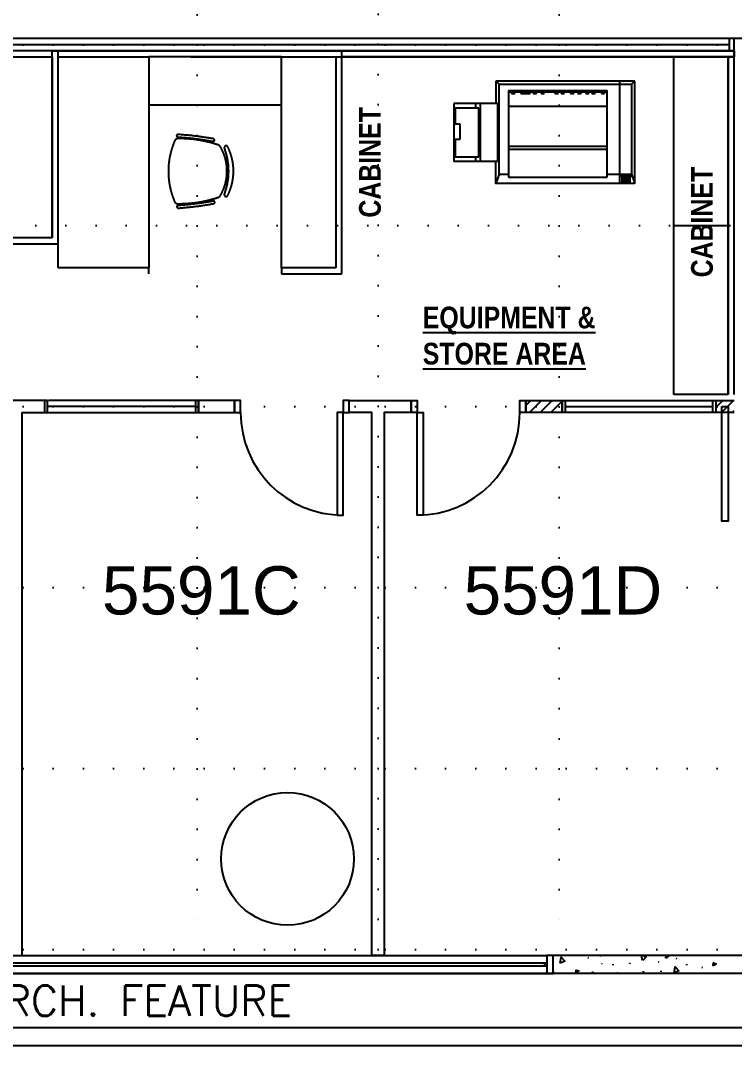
# Model space of a CAD drawing. Extents: x -68523 to 336700, y -113452 to 119396.
# Drawn here: x 207791 to 213700, y 17066 to 25747 of the extents above; entities that cross this region are included whole.
import ezdxf
from ezdxf.enums import TextEntityAlignment as Align

# ---------------------------------------------------------------- set-up
doc = ezdxf.new("R2010")
doc.units = 0
doc.header["$LTSCALE"] = 1000
doc.header["$MEASUREMENT"] = 0
for name, pattern in [('BORDERX2', [3.5, 1, -0.5, 1, -0.5, 0, -0.5]), ('DASH', [0.35, 0.25, -0.1]), ('HIDDEN', [0.375, 0.25, -0.125]), ('S3144a$0$DOT', [0.25, 0, -0.25])]:
    doc.linetypes.add(name, pattern=pattern)
doc.layers.get('0').update_dxf_attribs({"linetype": 'CONTINUOUS'})
for name, color, linetype in [('06 - FURN', 8, 'DASH'), ('L1', 1, 'CONTINUOUS'), ('N-DOOR', 7, 'CONTINUOUS'), ('n-wall', 3, 'CONTINUOUS'), ('N_Fur', 41, 'CONTINUOUS'), ('Rm-No-New', 3, 'CONTINUOUS'), ('S3144a$0$-14', 7, 'CONTINUOUS'), ('S3144a$0$-3', 7, 'CONTINUOUS'), ('S3144a$0$-5', 7, 'CONTINUOUS'), ('S3144a$0$-8', 7, 'CONTINUOUS'), ('S3144a$0$07 - SETTING OUT PLAN', 1, 'CONTINUOUS'), ('S3144a$0$20', 7, 'CONTINUOUS'), ('S3144a$0$4', 7, 'CONTINUOUS'), ('S3144a$0$GA', 253, 'CONTINUOUS')]:
    doc.layers.add(name, color=color, linetype=linetype)
doc.styles.add('Arial Narrow', font='ARIALN.TTF')
doc.styles.add('S3144a$0$ROMANS', font='romans')
doc.styles.add('T1', font='arial.ttf')

# ---------------------------------------------------------------- blocks, each defined once
blk = doc.blocks.new('fur-set01')
at = {"layer": '06 - FURN', "ltscale": 500}
for p, q in [((0, -50), (0, -1550)), ((50, -50), (800, -50)), ((50, -1550), (50, -50)), ((50, -1550), (50, -50)), ((800, -50), (800, -1550)), ((800, -50), (800, -450)), ((1700, -50), (800, -50)), ((1700, -450), (1700, -50)), ((800, -450), (1700, -450)), ((1334.3, -961.2), (1348.5, -961.2)), ((1334.3, -1035.3), (1348.5, -1035.3)), ((0, -1550), (50, -1550)), ((800, -1550), (50, -1550))]:
    blk.add_line(p, q, dxfattribs=at)
for points in [[(0, -50), (0, 0), (1700, 0)], [(1700, -50), (2150, -50), (2150, -1550), (1700, -1550), (1700, -1600), (2200, -1600), (2200, 0), (1700, 0)], [(1700, -50), (2150, -50), (2150, -1550), (1700, -1550), (1700, -50)], [(2150, -1550), (2150, -50)], [(2200, -1550), (2200, -50)], [(0, -1550), (0, -1600), (800, -1600), (800, -1550)]]:
    blk.add_lwpolyline(points, dxfattribs=at)
for centre, radius, start, end in [((930.6, -706.4), 11.9, 90, 270.86157), ((724.7, -3651), 2963.7, 80.28485, 86.01612), ((1487, -1000), 637, 156.55973, 203.44027), ((930.5, -758.6), 30.4, 89.83433, 156.71653), ((717.8, -3729.7), 3018.9, 80.40473, 85.95849), ((938.3, -1747.7), 1019.5, 71.31824, 90.43583), ((1221, -741.1), 11.9, 251.96414, 90), ((1254.8, -810.6), 30.4, 30.28336, 70.74896), ((933.5, -998.2), 402.5, 329.71664, 30.28336), ((1328.7, -802.9), 15.2, 30.28336, 210.28336), ((818.7, -998.2), 531.2, 339.31387, 20.68613), ((938.4, -998.2), 451.6, 333.29661, 26.70339), ((938.3, -248.8), 1019.5, 269.5642, 288.68178), ((1254.8, -1185.9), 30.4, 289.25104, 329.71664), ((1328.7, -1193.5), 15.2, 149.71664, 329.71664), ((927.1, -1241), 27.5, 206.82162, 277.25285), ((932.7, -1293), 11.9, 89.55218, 270.41375), ((698.1, 1728.7), 3018.9, 274.45527, 280.00902), ((705.5, 1650), 2963.7, 274.39764, 280.12891), ((1222.9, -1256.2), 11.9, 270.41375, 108.44961)]:
    blk.add_arc(centre, radius, start, end, dxfattribs=at)
blk = doc.blocks.new('erfqwr wtg qewrg daergaW')
at = {"color": 8, "linetype": 'ByBlock'}
for p, q in [((175531.6, -1266079.9), (175531.6, -1265717)), ((176013.8, -1265717), (175531.6, -1265717)), ((175713.1, -1265729.9), (175570.5, -1265729.9)), ((175570.5, -1265729.9), (175570.5, -1265924.4)), ((175713.1, -1265768.8), (175713.1, -1265729.9)), ((175845.3, -1265768.8), (175713.1, -1265768.8)), ((175974.9, -1265729.9), (175845.3, -1265729.9)), ((175845.3, -1265729.9), (175845.3, -1265768.8)), ((175974.9, -1265924.4), (175974.9, -1265729.9)), ((176013.8, -1266079.9), (176013.8, -1265717)), ((175570.5, -1265898.4), (175531.6, -1265898.4)), ((176013.8, -1265937.3), (175531.6, -1265937.3)), ((175570.5, -1265924.4), (175974.9, -1265924.4)), ((176013.8, -1265898.4), (175974.9, -1265898.4)), ((175427, -1266092.9), (175349.3, -1266067)), ((175427, -1266092.9), (175427, -1266170.7)), ((175427, -1266092.9), (176173.3, -1266092.9)), ((176013.8, -1266079.9), (175531.6, -1266079.9)), ((176199.3, -1266067), (176013.8, -1266067)), ((176173.3, -1266092.9), (176199.3, -1266067)), ((176173.3, -1266092.9), (176173.3, -1267191)), ((176199.3, -1267217), (176199.3, -1266067)), ((176121.5, -1266170.7), (175401.1, -1266170.7)), ((175401.1, -1266170.7), (175401.1, -1266987.3)), ((175634.5, -1266170.7), (175634.5, -1266987.3)), ((175660.4, -1266170.7), (175660.4, -1266987.3)), ((175991.9, -1266170.7), (175991.9, -1266987.3)), ((176108.5, -1266196.6), (176095.6, -1266196.6)), ((176095.6, -1266196.6), (176095.6, -1266222.5)), ((176108.5, -1266170.7), (176108.5, -1266987.3)), ((176121.5, -1266170.7), (176121.5, -1266987.3)), ((176095.6, -1266222.5), (176108.5, -1266222.5)), ((176095.6, -1266274.4), (176095.6, -1266350.3)), ((176108.5, -1266274.4), (176095.6, -1266274.4)), ((176095.6, -1266350.3), (176108.5, -1266350.3)), ((176095.6, -1266376.2), (176095.6, -1266402.2)), ((176108.5, -1266376.2), (176095.6, -1266376.2)), ((176095.6, -1266402.2), (176108.5, -1266402.2)), ((176095.6, -1266441), (176095.6, -1266467)), ((176108.5, -1266441), (176095.6, -1266441)), ((176095.6, -1266467), (176108.5, -1266467)), ((176095.6, -1266555.9), (176095.6, -1266581.8)), ((176108.5, -1266555.9), (176095.6, -1266555.9)), ((176095.6, -1266581.8), (176108.5, -1266581.8)), ((176095.6, -1266607.7), (176095.6, -1266633.6)), ((176108.5, -1266607.7), (176095.6, -1266607.7)), ((176095.6, -1266633.6), (176108.5, -1266633.6)), ((176095.6, -1266685.5), (176095.6, -1266711.4)), ((176108.5, -1266685.5), (176095.6, -1266685.5)), ((176095.6, -1266711.4), (176108.5, -1266711.4)), ((176095.6, -1266746.1), (176095.6, -1266772)), ((176108.5, -1266746.1), (176095.6, -1266746.1)), ((176095.6, -1266772), (176108.5, -1266772)), ((176095.6, -1266810.9), (176095.6, -1266836.8)), ((176108.5, -1266810.9), (176095.6, -1266810.9)), ((176095.6, -1266836.8), (176108.5, -1266836.8)), ((176095.6, -1266862.8), (176095.6, -1266888.7)), ((176108.5, -1266862.8), (176095.6, -1266862.8)), ((176095.6, -1266888.7), (176108.5, -1266888.7)), ((175401.1, -1266987.3), (176121.5, -1266987.3)), ((175427, -1266987.3), (175427, -1267191)), ((176095.6, -1266940.5), (176095.6, -1266966.5)), ((176108.5, -1266940.5), (176095.6, -1266940.5)), ((176095.6, -1266966.5), (176108.5, -1266966.5)), ((176199.3, -1267091), (175349.3, -1267091)), ((175401.1, -1267184.9), (175401.1, -1267105.3)), ((175401.1, -1267105.3), (175414.1, -1267105.3)), ((175414.1, -1267105.3), (175414.1, -1267184.9)), ((175427, -1267191), (175349.3, -1267217)), ((175349.3, -1267217), (176199.3, -1267217)), ((175414.1, -1267184.9), (175401.1, -1267184.9)), ((176173.3, -1267191), (175427, -1267191)), ((176173.3, -1267191), (176199.3, -1267217))]:
    blk.add_line(p, q, dxfattribs=at)
at = {"color": 8, "linetype": 'HIDDEN', "ltscale": 60}
for p, q in [((175365, -1267184.9), (175365, -1267105.3)), ((175376.3, -1267184.9), (175376.3, -1267105.3)), ((175386, -1267184.9), (175386, -1267105.3))]:
    blk.add_line(p, q, dxfattribs=at)
at = {"color": 8, "linetype": 'ByBlock'}
blk.add_lwpolyline([(175349.3, -1267217), (175349.3, -1266067), (175531.6, -1266067)], dxfattribs=at)

msp = doc.modelspace()

# ---------------------------------------------------------------- hatches: boundary and pattern name
at = {"layer": 'n-wall'}
h = msp.add_hatch(dxfattribs=at)
h.set_pattern_fill('ANSI31', color=1, scale=500)
h.paths.add_polyline_path([(213700, 22600), (213550, 22600), (213550, 22500), (213700, 22500)])
h.paths.add_polyline_path([(212275, 22600), (211975, 22600), (211975, 22500), (212275, 22500)])

# ---------------------------------------------------------------- linework, layer by layer
at = {"layer": '06 - FURN', "ltscale": 500}
for p, q in [((208100, 25450), (208850, 25450)), ((208850, 25450), (208850, 23700)), ((208850, 25450), (208850, 25050)), ((209950, 25450), (208850, 25450)), ((209950, 23700), (209950, 25450)), ((213200, 25050), (213200, 25450)), ((208850, 25050), (209950, 25050)), ((209496.8, 24538.8), (209511, 24538.8)), ((209496.8, 24464.7), (209511, 24464.7)), ((213200, 24050), (213650, 24050)), ((208850, 23650), (208850, 23700))]:
    msp.add_line(p, q, dxfattribs=at)
msp.add_lwpolyline([(208050, 25500, 0.2, 0.2, 0), (208050, 23650, 0.2, 0.2, 0), (208850, 23650, 0, 0, 0)], format="xyseb", dxfattribs=at)
for points in [[(208050, 25450), (208050, 25500), (209950, 25500)], [(208850, 23700), (208100, 23700), (208100, 25450)], [(209950, 25450), (210400, 25450), (210400, 23700), (209950, 23700), (209950, 23650), (210450, 23650), (210450, 25500), (209950, 25500)], [(213200, 25450), (213650, 25450), (213650, 22650), (213200, 22650), (213200, 25450)], [(213650, 22650), (213650, 25450)], [(213700, 22650), (213700, 25450)]]:
    msp.add_lwpolyline(points, dxfattribs=at)
at = {"layer": '06 - FURN', "ltscale": 500, "const_width": 0.2}
msp.add_lwpolyline([(208100, 25500), (208100, 23700), (208850, 23700)], dxfattribs=at)
at = {"layer": '06 - FURN', "ltscale": 500}
for centre, radius, start, end in [((209649.5, 24500), 637, 156.55973, 203.44027), ((209093, 24741.4), 30.4, 89.83433, 156.71653), ((209093, 24793.6), 11.9, 90, 270.86157), ((208887.1, 21849), 2963.7, 80.28485, 86.01612), ((208880.3, 21770.3), 3018.9, 80.40473, 85.95849), ((209100.8, 23752.3), 1019.5, 71.31824, 90.43583), ((209383.5, 24758.9), 11.9, 251.96414, 90), ((209417.3, 24689.4), 30.4, 30.28336, 70.74896), ((209096, 24501.8), 402.5, 329.71664, 30.28336), ((209491.2, 24697.1), 15.2, 30.28336, 210.28336), ((208981.2, 24501.8), 531.2, 339.31387, 20.68613), ((209100.8, 24501.8), 451.6, 333.29661, 26.70339), ((209491.2, 24306.5), 15.2, 149.71664, 329.71664), ((209089.6, 24259), 27.5, 206.82162, 277.25285), ((209100.8, 25251.2), 1019.5, 269.5642, 288.68178), ((208860.6, 27228.7), 3018.9, 274.45527, 280.00902), ((208868, 27150), 2963.7, 274.39764, 280.12891), ((209385.3, 24243.8), 11.9, 270.41375, 108.44961), ((209417.3, 24314.1), 30.4, 289.25104, 329.71664), ((209095.2, 24207), 11.9, 89.55218, 270.41375)]:
    msp.add_arc(centre, radius, start, end, dxfattribs=at)
at = {"layer": 'L1'}
for p, q in [((209200, 25500), (213700, 25500)), ((209200, 25450), (213700, 25450))]:
    msp.add_line(p, q, dxfattribs=at)
at = {"layer": 'N-DOOR', "color": 7, "linetype": 'Continuous'}
for points in [[(209561.3, 22500), (209611.3, 22500), (209611.3, 22600), (209561.3, 22600)], [(210461.3, 22500), (210511.3, 22500), (210511.3, 22600), (210461.3, 22600)], [(211075, 22500), (211025, 22500), (211025, 22600), (211075, 22600)], [(211975, 22500), (211925, 22500), (211925, 22600), (211975, 22600)], [(210461.3, 22500), (210411.3, 22500), (210411.3, 21650), (210461.3, 21650)], [(211075, 22500), (211125, 22500), (211125, 21650), (211075, 21650)]]:
    msp.add_lwpolyline(points, close=True, dxfattribs=at)
for centre, start, end in [((210461.3, 22500), 180, 270), ((211075, 22500), 270, 0)]:
    msp.add_arc(centre, 850, start, end, dxfattribs=at)
at = {"layer": 'n-wall', "color": 1, "linetype": 'Continuous'}
for p, q in [((213660, 25550), (200400, 25550)), ((213700, 25500), (213700, 25600)), ((209236.3, 22600), (209236.3, 22500)), ((209261.3, 22600), (209261.3, 22500)), ((212275, 22600), (212275, 22500)), ((212300, 22600), (212300, 22500)), ((209236.3, 22550), (208011.3, 22550)), ((212300, 22550), (213525, 22550))]:
    msp.add_line(p, q, dxfattribs=at)
for points in [[(213700, 25600), (200350, 25600), (200350, 24050)], [(213700, 25500), (200450, 25500), (200450, 24050)]]:
    msp.add_lwpolyline(points, dxfattribs=at)
at = {"layer": 'n-wall', "linetype": 'Continuous'}
for points in [[(213800, 24100), (213800, 25600), (213700, 25600)], [(213700, 24100), (213700, 25500), (204522, 25500)], [(208011, 22500), (209561.3, 22500), (209561.3, 22600), (208020.4, 22600)], [(213700.3, 22500), (211975, 22500), (211975, 22600), (213700, 22600)]]:
    msp.add_lwpolyline(points, dxfattribs=at)
for points in [[(207700, 22600), (205865.6, 22600), (205865.6, 22500), (207700, 22500), (207700, 18000), (207800, 18000), (207800, 22500), (207988.7, 22500), (207988.7, 22600)], [(210800, 18000), (210700, 18000), (210700, 22500), (210511.3, 22500), (210511.3, 22600), (210700, 22600), (210800, 22600), (211025, 22600), (211025, 22500), (210800, 22500)]]:
    msp.add_lwpolyline(points, close=True, dxfattribs=at)
at = {"layer": 'n-wall', "color": 1, "linetype": 'Continuous'}
for points in [[(208011.3, 22600), (207986.3, 22600), (207986.3, 22500), (208011.3, 22500)], [(209261.3, 22600), (209236.3, 22600), (209236.3, 22500), (209261.3, 22500)], [(212275, 22600), (212300, 22600), (212300, 22500), (212275, 22500)], [(213525, 22600), (213550, 22600), (213550, 22500), (213525, 22500)]]:
    msp.add_lwpolyline(points, close=True, dxfattribs=at)
at = {"layer": 'N_Fur', "color": 1, "linetype": 'BORDERX2'}
msp.add_lwpolyline([(213660, 25500), (213700, 25500), (213700, 25600), (213660, 25600)], close=True, dxfattribs=at)
at = {"layer": 'N_Fur', "color": 1}
msp.add_lwpolyline([(210900, 25450, 0.2, 0.2, 0), (210900, 23650, 0.2, 0.2, 0), (210450, 23650, 0.2, 0.2, 0), (210450, 25450, 0, 0, 0)], format="xyseb", close=True, dxfattribs=at)
msp.add_lwpolyline([(213700, 25500), (213700, 25450), (210450, 25450), (210450, 25450)], dxfattribs=at)
at = {"layer": 'S3144a$0$-3', "color": 9, "linetype": 'Continuous'}
for p, q in [((212200, 17850), (212200, 18000)), ((214650, 18000), (212200, 18000)), ((214100, 17850), (212200, 17850))]:
    msp.add_line(p, q, dxfattribs=at)
msp.add_circle((210000, 18800), 550, dxfattribs=at)
at = {"layer": 'S3144a$0$-5', "color": 9, "linetype": 'Continuous'}
for p, q in [((201850, 18000), (212150, 18000)), ((201850, 17937.5), (212150, 17937.5)), ((201850, 17912.5), (212150, 17912.5)), ((212130, 17937.5), (212130, 17912.5)), ((201850, 17850), (212150, 17850))]:
    msp.add_line(p, q, dxfattribs=at)
msp.add_lwpolyline([(212200, 18000), (212150, 18000), (212150, 17850), (212200, 17850)], close=True, dxfattribs=at)
at = {"layer": 'S3144a$0$-8', "color": 9, "linetype": 'Continuous'}
for p, q in [((214100, 17400), (206356.3, 17400)), ((214100, 17250), (206206.3, 17250))]:
    msp.add_line(p, q, dxfattribs=at)
at = {"layer": 'S3144a$0$07 - SETTING OUT PLAN'}
msp.add_lwpolyline([(213600, 22550), (213650, 22550), (213650, 21600), (213600, 21600)], close=True, dxfattribs=at)
at = {"layer": 'S3144a$0$20', "color": 9, "linetype": 'Continuous'}
for p, q in [((212364.8, 17997.8), (212365, 18000)), ((212488.5, 17982.4), (212493.7, 17978.6)), ((212584.1, 17992.6), (212584.8, 18000)), ((212593.8, 18000), (212584.1, 17992.6)), ((212942.3, 17958.2), (212933.4, 18000)), ((213136, 17978), (213138.2, 18000)), ((213220, 17977.9), (213225.1, 17974.1)), ((212602, 17933), (212605.6, 17925.8)), ((212698.4, 17917.9), (212699, 17926.7)), ((212837.7, 17929.9), (212838.3, 17938.6)), ((213071.7, 17948), (213076.8, 17944.2)), ((213308.9, 17918.4), (213309.5, 17927.1)), ((213432.6, 17903), (213437.8, 17899.2)), ((212948.8, 17860.7), (212949.4, 17869.5)), ((213095.6, 17862.5), (213096.2, 17871.2)), ((213546.1, 17853.6), (213547.9, 17850))]:
    msp.add_line(p, q, dxfattribs=at)
for points in [[(212260.3, 17934.3), (212267.4, 17985), (212299.2, 17952.2), (212261.2, 17934.6)], [(212948.7, 18000), (212972.7, 17988.3), (212943, 17958.8)], [(213146.7, 18000), (213159.7, 17996.1), (213136, 17978)], [(213204.4, 17854.9), (213211.5, 17905.6), (213243.3, 17872.8), (213205.3, 17855.2)], [(213528.2, 17913.2), (213530.6, 17937.7), (213551.8, 17931.2), (213528.2, 17913.2)], [(212200, 17864.7), (212203.7, 17863.6), (212200, 17860.8)], [(212389, 17854), (212391.4, 17878.5), (212412.6, 17872.1), (212389, 17854)], [(212529.9, 17850), (212527.5, 17861.2), (212550.6, 17850)], [(212733.8, 17850), (212734.4, 17855.4), (212752.3, 17850)]]:
    msp.add_lwpolyline(points, dxfattribs=at)
at = {"layer": 'S3144a$0$4', "color": 7, "linetype": 'S3144a$0$DOT'}
for p, q in [((209250, 31550), (209250, 18050)), ((210750, 18050), (210750, 31550)), ((212250, 31550), (212250, 18050)), ((186800, 25550), (234750, 25550)), ((186800, 22550), (234750, 22550)), ((186800, 21050), (234750, 21050)), ((186800, 19550), (234750, 19550)), ((186800, 18050), (234750, 18050))]:
    msp.add_line(p, q, dxfattribs=at)
at = {"layer": 'S3144a$0$4', "linetype": 'S3144a$0$DOT'}
for p, q in [((209250, 31550), (209250, 18050)), ((210750, 18050), (210750, 31550)), ((186800, 25550), (234750, 25550)), ((186905, 24050), (234855, 24050)), ((186800, 21050), (234750, 21050)), ((186800, 19550), (234750, 19550)), ((186800, 18050), (234750, 18050))]:
    msp.add_line(p, q, dxfattribs=at)
at = {"layer": 'S3144a$0$GA', "color": 9}
msp.add_lwpolyline([(214109.6, 12109.4), (214100, 12300), (214100, 17850), (198950, 17850), (198950, -17325), (198535.6, -17325)], dxfattribs=at)

# ---------------------------------------------------------------- block references
at = {"layer": 'N_Fur'}
msp.add_blockref('fur-set01', (205900, 25500), dxfattribs=at)
at = {"layer": 'N_Fur', "rotation": 90}
msp.add_blockref('erfqwr wtg qewrg daergaW', (-1054339.9, -150950.4), dxfattribs=at)

# ---------------------------------------------------------------- texts
at = {"layer": 'N_Fur', "char_height": 180, "attachment_point": 1, "rotation": 90, "style": 'Arial Narrow'}
for insert in [(210592.9, 24116.3), (213344.2, 23621.2)]:
    msp.add_mtext_dynamic_manual_height_columns('{\\fArial Narrow|b1|i0|c0|p34;CABINET}', width=2104.585, gutter_width=240, heights=[0], dxfattribs=dict(at, insert=insert))
at = {"layer": 'N_Fur', "insert": (211120.6, 23378.6), "char_height": 180, "attachment_point": 1, "style": 'Arial Narrow'}
msp.add_mtext_dynamic_manual_height_columns('{\\fArial Narrow|b1|i0|c0|p34;\\LEQUIPMENT & STORE AREA}', width=2104.585, gutter_width=240, heights=[0], dxfattribs=at)
at = {"layer": 'Rm-No-New', "style": 'T1'}
for s, p in [('5591C', (208462.3, 20826)), ('5591D', (211458.8, 20826))]:
    msp.add_text(s, height=400, dxfattribs=at).set_placement(p)
at = {"layer": 'S3144a$0$-14', "color": 1, "linetype": 'Continuous', "style": 'S3144a$0$ROMANS'}
msp.add_text('ARCH. FEATURE', height=250, dxfattribs=at).set_placement((207455.9, 17624.2), align=Align.MIDDLE_LEFT)

doc.saveas('drawing.dxf')
